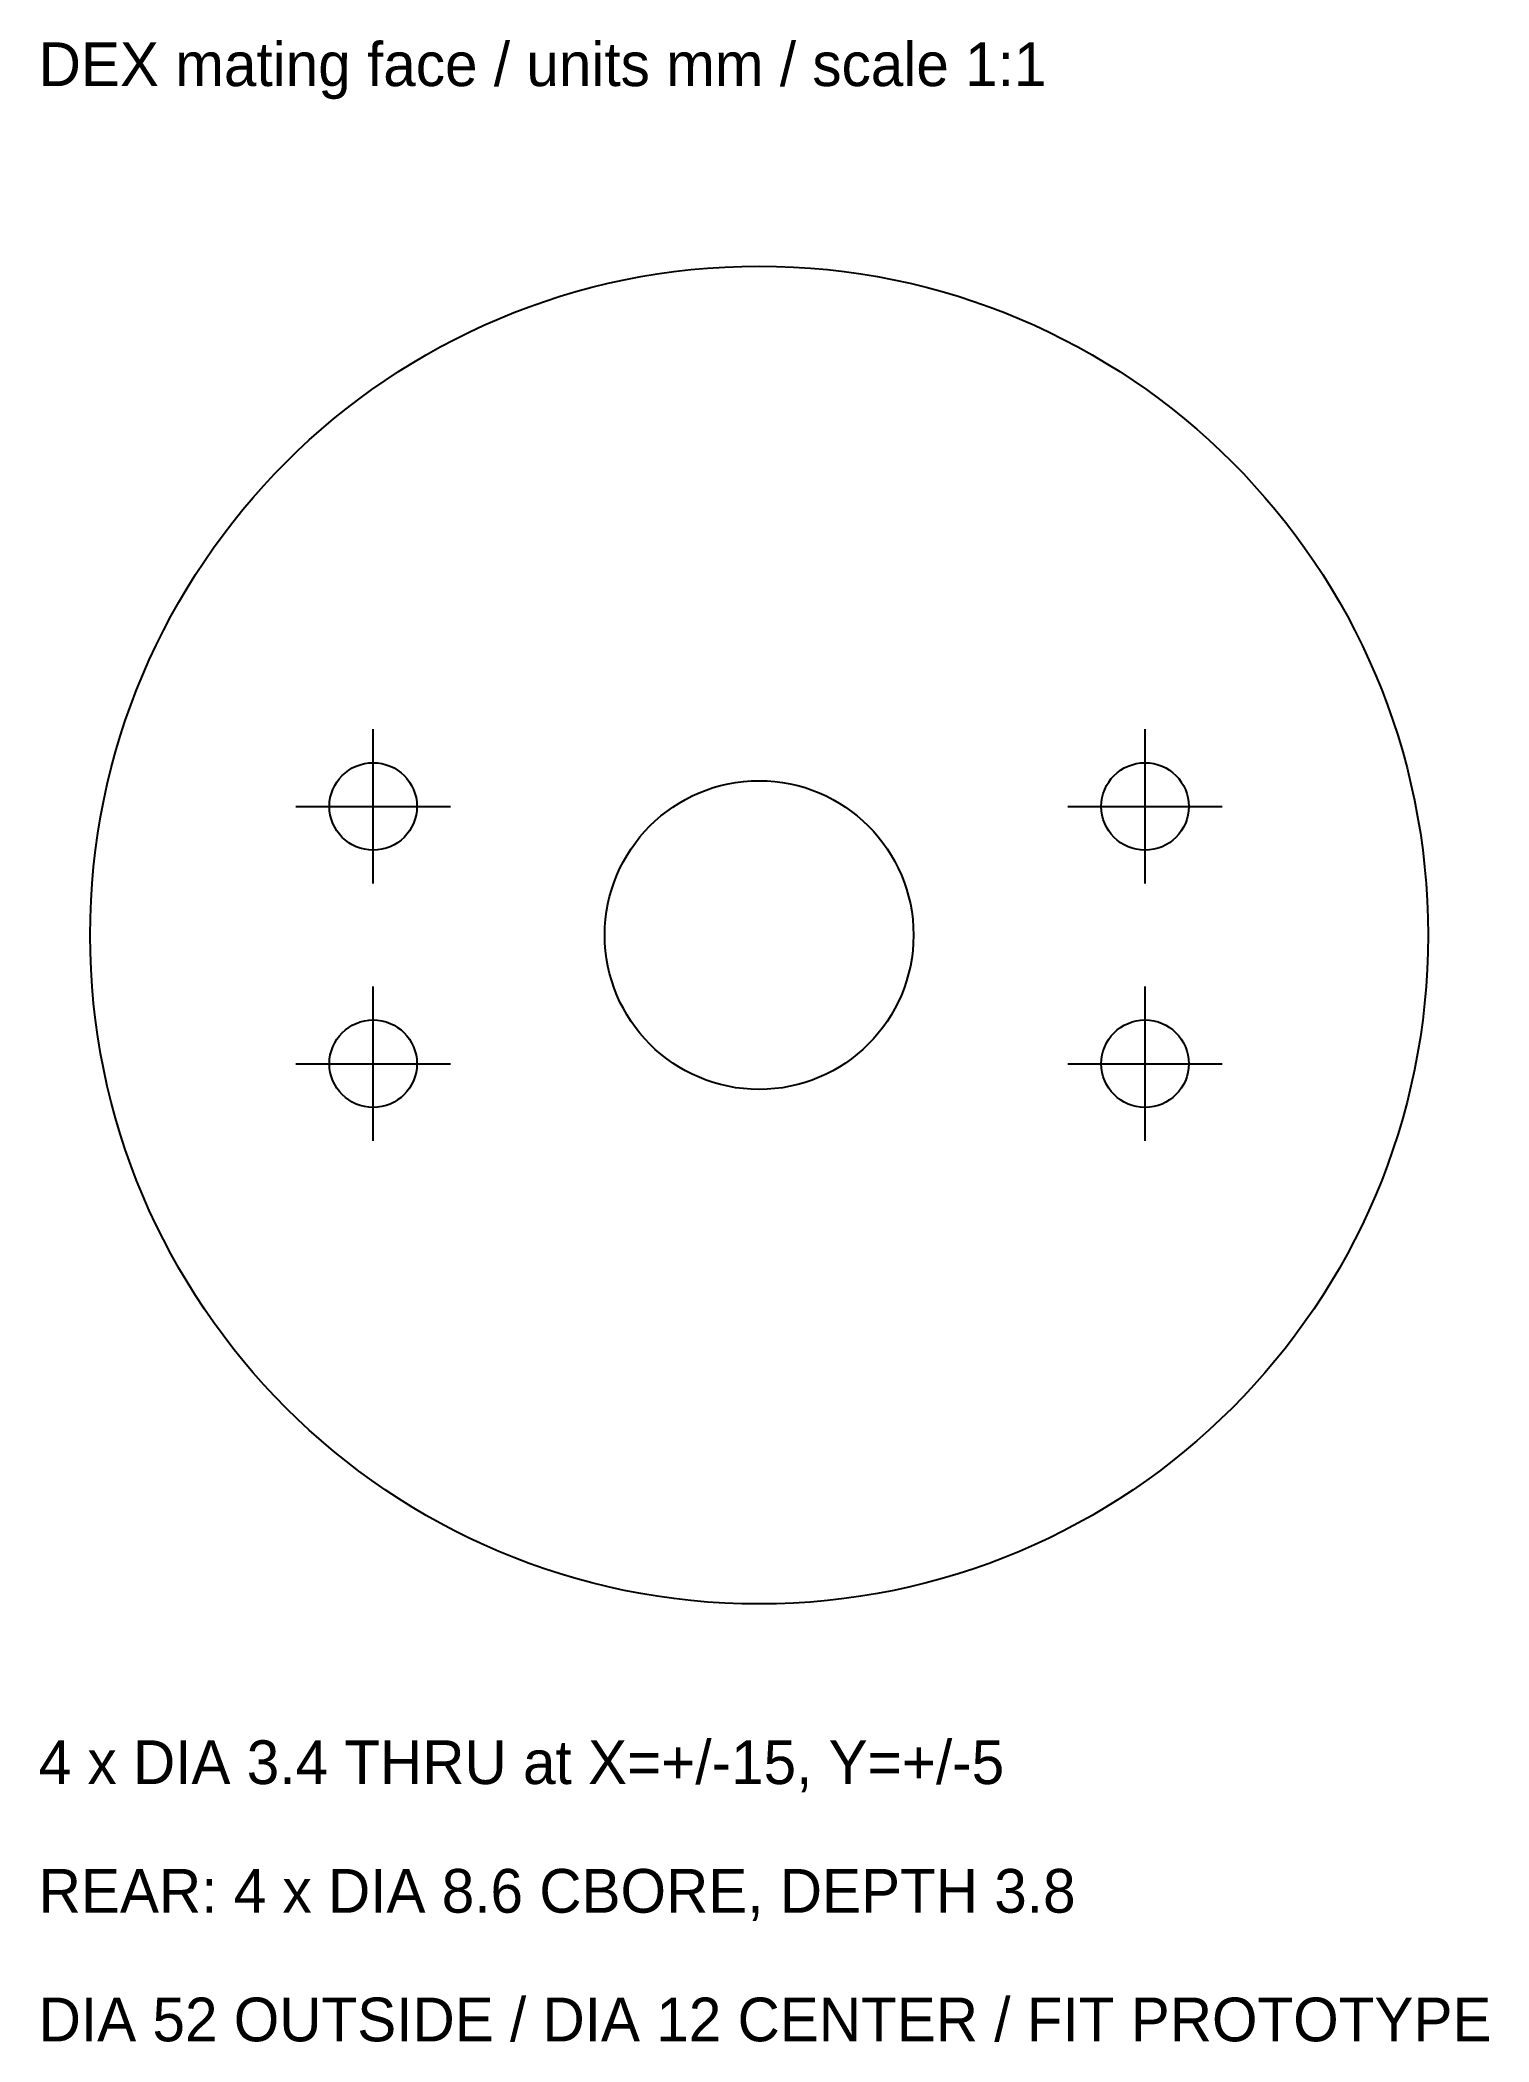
# Model space of a CAD drawing. Header units: millimetres. Extents: x -27.9 to 28.4, y -43 to 34.8.
import ezdxf

# ---------------------------------------------------------------- set-up
doc = ezdxf.new("R2010")
doc.units = ezdxf.units.MM
for name, color, linetype in [('CENTERLINES', 8, 'Continuous'), ('DEX_FACE', 4, 'Continuous'), ('TEXT', 7, 'Continuous')]:
    doc.layers.add(name, color=color, linetype=linetype)

msp = doc.modelspace()

# ---------------------------------------------------------------- linework, layer by layer
at = {"layer": 'CENTERLINES'}
for p, q in [((-15, 2), (-15, 8)), ((15, 2), (15, 8)), ((-18, 5), (-12, 5)), ((12, 5), (18, 5)), ((-15, -8), (-15, -2)), ((15, -8), (15, -2)), ((-18, -5), (-12, -5)), ((12, -5), (18, -5))]:
    msp.add_line(p, q, dxfattribs=at)
at = {"layer": 'DEX_FACE'}
for centre, radius in [((0, 0), 26), ((-15, 5), 1.7), ((15, 5), 1.7), ((0, 0), 6), ((-15, -5), 1.7), ((15, -5), 1.7)]:
    msp.add_circle(centre, radius, dxfattribs=at)

# ---------------------------------------------------------------- texts
at = {"layer": 'TEXT'}
for s, p in [('DEX mating face / units mm / scale 1:1', (-28, 33)), ('4 x DIA 3.4 THRU at X=+/-15, Y=+/-5', (-28, -33)), ('REAR: 4 x DIA 8.6 CBORE, DEPTH 3.8', (-28, -38)), ('DIA 52 OUTSIDE / DIA 12 CENTER / FIT PROTOTYPE', (-28, -43))]:
    msp.add_text(s, height=1.7, dxfattribs=at).set_placement(p)

doc.saveas('drawing.dxf')
